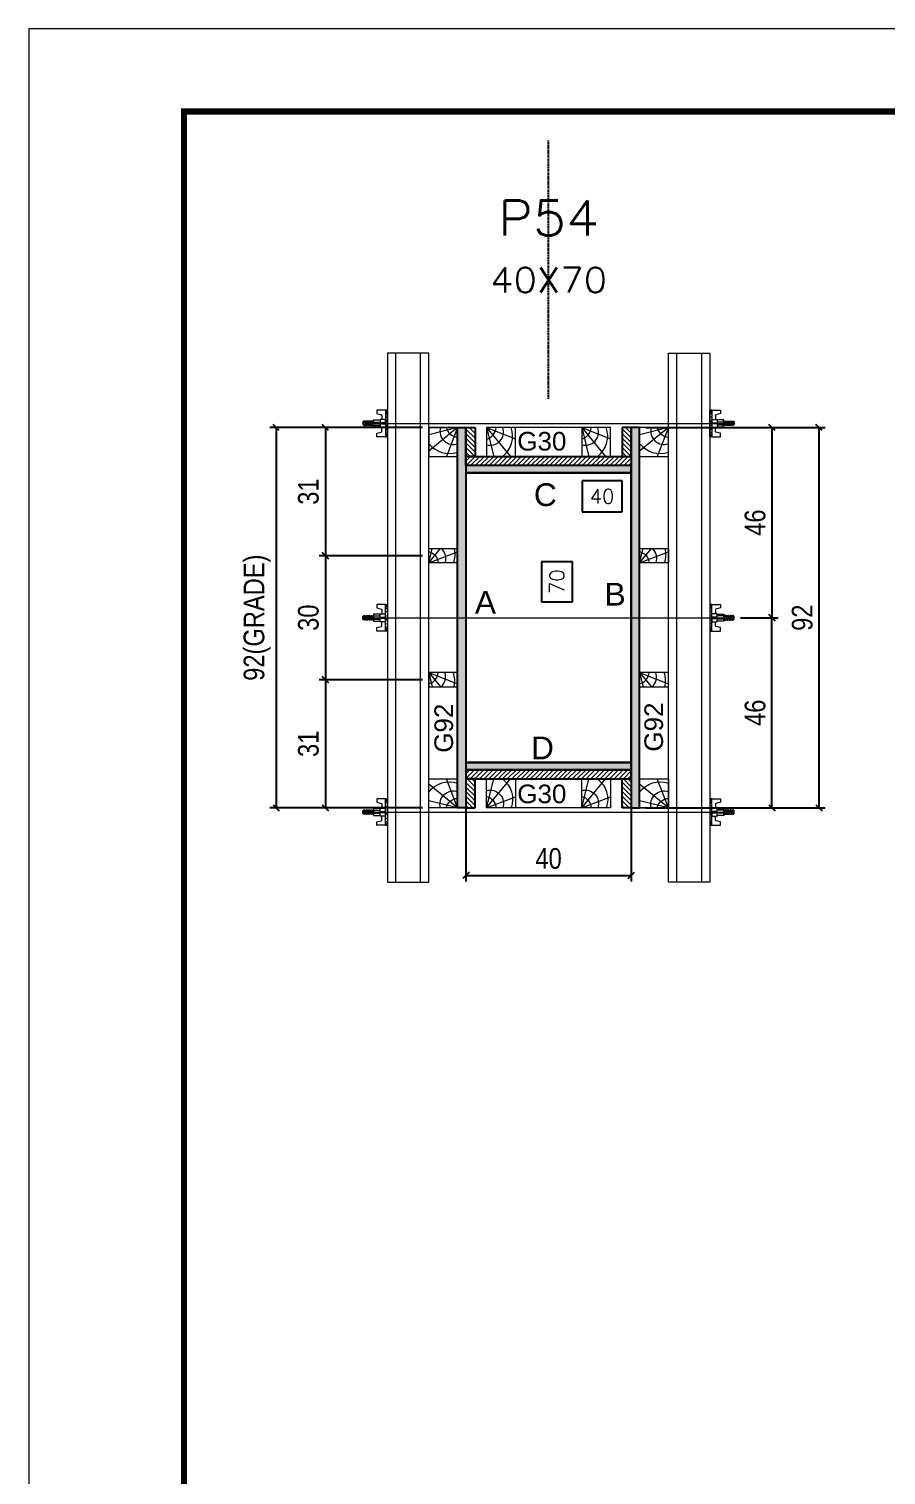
# Model space of a CAD drawing. Extents: x 2949 to 9203, y -16089 to 12527.
# Drawn here: x 6133 to 6547, y -8847 to -8148 of the extents above; entities that cross this region are included whole.
import ezdxf
from ezdxf.enums import TextEntityAlignment as Align

# ---------------------------------------------------------------- set-up
doc = ezdxf.new("R2010")
doc.units = 0
doc.linetypes.add('DASHED', pattern=[0.75, 0.5, -0.25])
doc.linetypes.add('HIDDEN', pattern=[0.375, 0.25, -0.125])
for name, color, linetype in [('CHAPA', 1, 'Continuous'), ('COTA', 241, 'Continuous'), ('MEIO_PONT', 93, 'Continuous'), ('Painéis', 200, 'Continuous'), ('SARRAFO', 251, 'Continuous'), ('Texto de Titulo', 7, 'Continuous'), ('Texto Qtd Sarr', 242, 'Continuous'), ('TEXTO_GERAL', 7, 'Continuous')]:
    doc.layers.add(name, color=color, linetype=linetype)
for name, color, linetype, lineweight in [('Folhas', 255, 'Continuous', 9), ('Hachura', 251, 'Continuous', 9), ('Madeira', 126, 'Continuous', 18), ('Perfil Metálico', 224, 'Continuous', 18), ('SARRAFO DE PRESSAO', 251, 'DASHED', 9), ('Texto Seção', 7, 'Continuous', 15)]:
    doc.layers.add(name, color=color, linetype=linetype, lineweight=lineweight)
doc.styles.add('ARIAL', font='arial.ttf')
doc.styles.add('COTA TECNICA 2X', font='techl___.ttf', dxfattribs={"height": 10})
doc.styles.add('ROMANS', font='romans.shx')
doc.styles.add('SANSSERIF', font='sas_____.pfb')
doc.dimstyles.new('SECAO PILAR', dxfattribs={"dimtxt": 10, "dimasz": 3, "dimexe": 3, "dimexo": 3, "dimgap": 3, "dimtad": 1, "dimdec": 1, "dimlfac": 0.5, "dimzin": 12, "dimdsep": 46, "dimtxsty": 'COTA TECNICA 2X', "dimblk1": 'OBLIQUE', "dimblk2": 'OBLIQUE', "dimsah": 1, "dimcen": 0.9, "dimclrd": 256, "dimclre": 256, "dimclrt": 256, "dimadec": 1, "dimazin": 3, "dimtfac": 1, "dimtdec": 1, "dimtmove": 0, "dimatfit": 3, "dimfxl": 1, "dimtolj": 1, "dimtzin": 12, "dimarcsym": 0})
doc.dimstyles.new('SECÇÃO 2', dxfattribs={"dimtxt": 7, "dimasz": 6, "dimexe": 0.18, "dimexo": 2, "dimgap": -4, "dimtad": 3, "dimdec": 1, "dimlfac": 0.5, "dimzin": 12, "dimdsep": 46, "dimtxsty": 'ROMANS', "dimblk": 'ARCHTICK', "dimcen": 0.09, "dimse1": 1, "dimse2": 1, "dimsd1": 1, "dimsd2": 1, "dimclrd": 180, "dimclre": 5, "dimclrt": 1, "dimadec": 0, "dimazin": 3, "dimtfac": 1, "dimtdec": 1, "dimtofl": 0, "dimtmove": 0, "dimatfit": 3, "dimldrblk": 'ARCHTICK', "dimfxl": 1, "dimtolj": 1, "dimtzin": 0, "dimarcsym": 0})

# ---------------------------------------------------------------- blocks, each defined once
blk = doc.blocks.new('9999999999')
at = {"layer": 'Folhas'}
blk.add_lwpolyline([(98138.98, 34190.21), (99623.98, 34190.21), (99623.98, 35240.21), (98138.98, 35240.21)], close=True, dxfattribs=at)
at = {"layer": 'Folhas', "color": 30, "const_width": 3}
blk.add_lwpolyline([(98213.98, 34230.21), (99583.98, 34230.21), (99583.98, 35200.21), (98213.98, 35200.21)], close=True, dxfattribs=at)
blk = doc.blocks.new('titulo1')
at = {"layer": 'Defpoints', "color": 252, "linetype": 'HIDDEN', "ltscale": 2}
blk.add_line((0, 0), (0, 125), dxfattribs=at)
at = {"layer": 'Defpoints', "style": 'ROMANS', "oblique": 15}
blk.add_attdef('FOLHA', text='', height=10, dxfattribs=at).set_placement((0, 15.58), align=Align.MIDDLE_CENTER)
at = {"layer": 'Texto Qtd Sarr', "color": 3, "style": 'ROMANS', "oblique": 15}
for tag, height, p in [('TITULO', 17, (0, 71.45)), ('SEÇÃO', 12, (0, 41.55))]:
    blk.add_attdef(tag, text='', height=height, dxfattribs=at).set_placement(p, align=Align.MIDDLE_CENTER)
blk = doc.blocks.new('*D2311')
at = {"layer": 'COTA', "color": 180, "lineweight": -2, "transparency": 16777216}
for p, q in [((6395.39, -8405.4), (6380.39, -8405.4)), ((6380.39, -8405.4), (6380.39, -8424.74)), ((6395.39, -8424.74), (6395.39, -8405.4)), ((6380.39, -8424.74), (6395.39, -8424.74))]:
    blk.add_line(p, q, dxfattribs=at)
at = {"layer": 'Defpoints', "color": 0, "transparency": 16777216}
for p in [(6343.88, -8362.44), (6343.88, -8502.44), (6399.39, -8502.44)]:
    blk.add_point(p, dxfattribs=at)
at = {"layer": 'COTA', "color": 1, "transparency": 16777216, "insert": (6387.89, -8415.07), "char_height": 7, "attachment_point": 5, "rotation": 90, "style": 'ROMANS'}
blk.add_mtext('\\A1;70', dxfattribs=at)
blk = doc.blocks.new('_ArchTick')
at = {"color": 0, "linetype": 'ByBlock', "const_width": 0.15}
blk.add_lwpolyline([(-0.5, -0.5), (0.5, 0.5)], dxfattribs=at)
blk = doc.blocks.new('_Oblique')
at = {"color": 0, "linetype": 'ByBlock', "lineweight": -2}
blk.add_line((-0.5, -0.5), (0.5, 0.5), dxfattribs=at)
blk = doc.blocks.new('*D2312')
at = {"layer": 'COTA', "lineweight": -2, "transparency": 16777216}
for p, q in [((6430.88, -8340.44), (6517.65, -8340.44)), ((6514.65, -8340.44), (6514.65, -8524.44)), ((6430.88, -8524.44), (6517.65, -8524.44))]:
    blk.add_line(p, q, dxfattribs=at)
at = {"layer": 'Defpoints', "color": 0, "transparency": 16777216}
for p in [(6427.88, -8340.44), (6427.88, -8524.44), (6514.65, -8524.44)]:
    blk.add_point(p, dxfattribs=at)
at = {"layer": 'COTA', "lineweight": -2, "transparency": 16777216, "xscale": 3, "yscale": 3, "zscale": 3}
for p, rotation in [((6514.65, -8340.44), 90), ((6514.65, -8524.44), 270)]:
    blk.add_blockref('_Oblique', p, dxfattribs=dict(at, rotation=rotation))
at = {"layer": 'COTA', "transparency": 16777216, "insert": (6506.57, -8432.44), "char_height": 10, "attachment_point": 5, "rotation": 90, "style": 'COTA TECNICA 2X'}
blk.add_mtext('\\A1;92', dxfattribs=at)
blk = doc.blocks.new('*D2313')
at = {"layer": 'COTA', "lineweight": -2, "transparency": 16777216}
for p, q in [((6464.88, -8340.44), (6494.89, -8340.44)), ((6491.89, -8340.44), (6491.89, -8432.44)), ((6476.68, -8432.44), (6494.89, -8432.44))]:
    blk.add_line(p, q, dxfattribs=at)
at = {"layer": 'Defpoints', "color": 0, "transparency": 16777216}
for p in [(6461.88, -8340.44), (6473.68, -8432.44), (6491.89, -8432.44)]:
    blk.add_point(p, dxfattribs=at)
at = {"layer": 'COTA', "lineweight": -2, "transparency": 16777216, "xscale": 3, "yscale": 3, "zscale": 3}
for p, rotation in [((6491.89, -8340.44), 90), ((6491.89, -8432.44), 270)]:
    blk.add_blockref('_Oblique', p, dxfattribs=dict(at, rotation=rotation))
at = {"layer": 'COTA', "transparency": 16777216, "insert": (6483.78, -8386.44), "char_height": 10, "attachment_point": 5, "rotation": 90, "style": 'COTA TECNICA 2X'}
blk.add_mtext('\\A1;46', dxfattribs=at)
blk = doc.blocks.new('*D2314')
at = {"layer": 'COTA', "lineweight": -2, "transparency": 16777216}
for p, q in [((6476.68, -8432.44), (6494.89, -8432.44)), ((6491.89, -8524.44), (6491.89, -8432.44)), ((6464.88, -8524.44), (6494.89, -8524.44))]:
    blk.add_line(p, q, dxfattribs=at)
at = {"layer": 'Defpoints', "color": 0, "transparency": 16777216}
for p in [(6473.68, -8432.44), (6491.89, -8432.44), (6461.88, -8524.44)]:
    blk.add_point(p, dxfattribs=at)
at = {"layer": 'COTA', "lineweight": -2, "transparency": 16777216, "xscale": 3, "yscale": 3, "zscale": 3}
for p, rotation in [((6491.89, -8432.44), 90), ((6491.89, -8524.44), 270)]:
    blk.add_blockref('_Oblique', p, dxfattribs=dict(at, rotation=rotation))
at = {"layer": 'COTA', "transparency": 16777216, "insert": (6483.78, -8478.44), "char_height": 10, "attachment_point": 5, "rotation": 90, "style": 'COTA TECNICA 2X'}
blk.add_mtext('\\A1;46', dxfattribs=at)
blk = doc.blocks.new('*D2315')
at = {"layer": 'COTA', "color": 180, "lineweight": -2, "transparency": 16777216}
for p, q in [((6419.38, -8366.23), (6400.05, -8366.23)), ((6400.05, -8366.23), (6400.05, -8381.23)), ((6419.38, -8381.23), (6419.38, -8366.23)), ((6400.05, -8381.23), (6419.38, -8381.23))]:
    blk.add_line(p, q, dxfattribs=at)
at = {"layer": 'Defpoints', "color": 0, "transparency": 16777216}
for p in [(6343.88, -8362.44), (6423.88, -8362.44), (6423.88, -8385.23)]:
    blk.add_point(p, dxfattribs=at)
at = {"layer": 'COTA', "color": 1, "transparency": 16777216, "insert": (6409.71, -8373.73), "char_height": 7, "attachment_point": 5, "style": 'ROMANS'}
blk.add_mtext('\\A1;40', dxfattribs=at)
blk = doc.blocks.new('PONTALETE')
at = {"layer": 'Madeira'}
for q in [(2.71, 7), (7, 5.76), (7, 1.74)]:
    blk.add_line((0, 0), q, dxfattribs=at)
blk.add_lwpolyline([(0, 0), (7, 0), (7, 7), (0, 7)], close=True, dxfattribs=at)
for centre, radius, start, end in [((2.04, 0.06), 6.23, 37.2818, 109.0913), ((1.09, 0.9), 3.19, 343.603, 109.9847), ((-0.21, -0.78), 3.09, 14.6322, 86.0383)]:
    blk.add_arc(centre, radius, start, end, dxfattribs=at)
blk = doc.blocks.new('*D2316')
at = {"layer": 'COTA', "lineweight": -2, "transparency": 16777216}
for p, q in [((6322.88, -8340.44), (6249.1, -8340.44)), ((6252.1, -8340.44), (6252.1, -8524.44)), ((6322.88, -8524.44), (6249.1, -8524.44))]:
    blk.add_line(p, q, dxfattribs=at)
at = {"layer": 'Defpoints', "color": 0, "transparency": 16777216}
for p in [(6325.88, -8340.44), (6252.1, -8524.44), (6325.88, -8524.44)]:
    blk.add_point(p, dxfattribs=at)
at = {"layer": 'COTA', "lineweight": -2, "transparency": 16777216, "xscale": 3, "yscale": 3, "zscale": 3}
for p, rotation in [((6252.1, -8340.44), 90), ((6252.1, -8524.44), 270)]:
    blk.add_blockref('_Oblique', p, dxfattribs=dict(at, rotation=rotation))
at = {"layer": 'COTA', "transparency": 16777216, "insert": (6242.88, -8432.44), "char_height": 10, "attachment_point": 5, "rotation": 90, "style": 'COTA TECNICA 2X'}
blk.add_mtext('\\A1;92(GRADE)', dxfattribs=at)
blk = doc.blocks.new('MEIO PONTALETE')
at = {"layer": 'Madeira'}
for q in [(2.71, 7), (3.5, 2.88), (3.5, 0.87)]:
    blk.add_line((0, 0), q, dxfattribs=at)
blk.add_lwpolyline([(0, 0), (3.5, 0), (3.5, 7), (0, 7)], close=True, dxfattribs=at)
for centre, radius, start, end in [((2.04, 0.06), 6.23, 76.4499, 109.0913), ((1.09, 0.9), 3.19, 40.9063, 109.9847), ((-0.21, -0.78), 3.09, 14.6322, 86.0383)]:
    blk.add_arc(centre, radius, start, end, dxfattribs=at)
blk = doc.blocks.new('*D2317')
at = {"layer": 'COTA', "lineweight": -2, "transparency": 16777216}
for p, q in [((6322.88, -8462.44), (6272.94, -8462.44)), ((6275.94, -8462.44), (6275.94, -8524.44)), ((6322.88, -8524.44), (6272.94, -8524.44))]:
    blk.add_line(p, q, dxfattribs=at)
at = {"layer": 'Defpoints', "color": 0, "transparency": 16777216}
for p in [(6325.88, -8462.44), (6275.94, -8524.44), (6325.88, -8524.44)]:
    blk.add_point(p, dxfattribs=at)
at = {"layer": 'COTA', "lineweight": -2, "transparency": 16777216, "xscale": 3, "yscale": 3, "zscale": 3}
for p, rotation in [((6275.94, -8462.44), 90), ((6275.94, -8524.44), 270)]:
    blk.add_blockref('_Oblique', p, dxfattribs=dict(at, rotation=rotation))
at = {"layer": 'COTA', "transparency": 16777216, "insert": (6267.73, -8493.44), "char_height": 10, "attachment_point": 5, "rotation": 90, "style": 'COTA TECNICA 2X'}
blk.add_mtext('\\A1;31', dxfattribs=at)
blk = doc.blocks.new('C')
at = {"layer": 'Hachura', "color": 0}
for p, q in [((0, 3.22), (0, -3.22)), ((0.45, 3.22), (0, 3.22)), ((0.46, 3.16), (0, 3.16)), ((0.46, 3.05), (0, 3.05)), ((0.46, 2.88), (0, 2.88)), ((0, 2.75), (0, -1.16)), ((0.46, 2.65), (0, 2.65)), ((0.46, 2.23), (0, 2.23)), ((0.46, 1.51), (0, 1.51)), ((0.39, 0.49), (0.17, 0.49)), ((0.45, -3.23), (0.45, 3.22)), ((0.45, 3.22), (2.58, 3.22)), ((1.74, 0.97), (0.45, 0.97)), ((1.45, 0.1), (0.45, 0.1)), ((1.35, 1.94), (1.35, 0.96)), ((2.58, 2.39), (1.47, 2.09)), ((1.74, -0.97), (1.74, 0.97)), ((1.74, 0.97), (1.74, 0.84)), ((1.74, 0.97), (1.74, 0.84)), ((1.74, 0.84), (3.35, 0.84)), ((3.35, 0.45), (1.74, 0.45)), ((2.58, 3.22), (2.58, 2.39)), ((3.32, 0.84), (3.32, -0.84)), ((3.35, 0.84), (3.35, -0.84)), ((3.68, 0.45), (3.35, 0.45)), ((3.84, -0.52), (3.35, 0.45)), ((3.35, 0.06), (3.67, -0.57)), ((3.68, 0.45), (4.16, -0.52)), ((3.72, 0.5), (4.25, -0.57)), ((4.37, -0.55), (3.83, 0.53)), ((4.15, 0.45), (3.93, 0.45)), ((4.42, -0.52), (3.93, 0.45)), ((4.15, 0.45), (4.26, 0.45)), ((4.26, 0.45), (4.74, -0.52)), ((4.3, 0.5), (4.83, -0.57)), ((4.95, -0.55), (4.41, 0.53)), ((4.51, 0.45), (4.84, 0.45)), ((5, -0.52), (4.51, 0.45)), ((4.84, 0.45), (5.32, -0.52)), ((4.88, 0.5), (5.41, -0.57)), ((5.53, -0.55), (4.99, 0.53)), ((5.58, -0.52), (5.09, 0.45)), ((5.42, 0.45), (5.09, 0.45)), ((5.58, -0.52), (5.09, 0.45)), ((5.42, 0.45), (5.74, -0.19)), ((5.46, 0.5), (5.74, -0.07)), ((5.74, 0.19), (5.57, 0.53)), ((5.74, 0.32), (5.68, 0.45)), ((5.68, 0.45), (5.74, 0.45)), ((5.74, 0.45), (5.9, 0.29)), ((5.74, 0.45), (5.74, -0.52)), ((5.9, -0.36), (5.9, 0.29)), ((0.45, 0), (0, 0)), ((0.46, -1.52), (0, -1.52)), ((0.46, -2.23), (0, -2.23)), ((0.46, -2.65), (0, -2.65)), ((0.46, -2.88), (0, -2.88)), ((0.46, -3.05), (0, -3.05)), ((0.46, -3.16), (0, -3.16)), ((0, -3.22), (2.57, -3.22)), ((0.08, -0.48), (0.29, -0.48)), ((0.29, -0.48), (0.4, -0.48)), ((0.45, 0), (0.45, -0.97)), ((0.45, -0.16), (1.45, -0.16)), ((0.45, -0.65), (0.45, -0.32)), ((0.45, -3.23), (0.45, -0.65)), ((0.45, -0.97), (1.74, -0.97)), ((1.35, -1.94), (1.35, -0.97)), ((2.58, -2.39), (1.47, -2.1)), ((3.35, -0.32), (1.74, -0.32)), ((3.35, -0.84), (1.74, -0.84)), ((2.58, -3.23), (2.58, -2.39)), ((3.35, -0.07), (3.58, -0.52)), ((3.35, -0.52), (3.58, -0.52)), ((3.84, -0.52), (4.16, -0.52)), ((4.42, -0.52), (4.74, -0.52)), ((4.63, -0.52), (4.74, -0.52)), ((5, -0.52), (5.32, -0.52)), ((5.58, -0.52), (5.74, -0.52)), ((5.74, -0.52), (5.9, -0.36)), ((5.74, -0.52), (5.74, -0.52))]:
    blk.add_line(p, q, dxfattribs=at)
for centre, radius, start, end in [((1.52, 1.94), 0.161, 104.7436, 180), ((1.44, -0.03), 0.129, 272.695, 87.305), ((3.81, 0.39), 0.143, 25.5688, 154.4312), ((4.39, 0.39), 0.143, 25.5688, 154.4312), ((4.97, 0.39), 0.143, 25.5688, 154.4312), ((5.55, 0.39), 0.143, 25.5688, 154.4312), ((0.17, -0.37), 0.174, 221.744, 317.8592), ((1.52, -1.94), 0.161, 180, 255.2564), ((3.71, -0.4), 0.174, 222.1408, 318.256), ((4.29, -0.4), 0.174, 222.1408, 318.256), ((4.87, -0.4), 0.174, 222.1408, 318.256), ((5.45, -0.4), 0.174, 222.1408, 318.256), ((5.61, -0.4), 0.174, 317.8592, 318.256)]:
    blk.add_arc(centre, radius, start, end, dxfattribs=at)
blk = doc.blocks.new('*D2318')
at = {"layer": 'COTA', "lineweight": -2, "transparency": 16777216}
for p, q in [((6322.88, -8340.44), (6272.94, -8340.44)), ((6275.94, -8340.44), (6275.94, -8402.44)), ((6322.88, -8402.44), (6272.94, -8402.44))]:
    blk.add_line(p, q, dxfattribs=at)
at = {"layer": 'Defpoints', "color": 0, "transparency": 16777216}
for p in [(6325.88, -8340.44), (6275.94, -8402.44), (6325.88, -8402.44)]:
    blk.add_point(p, dxfattribs=at)
at = {"layer": 'COTA', "lineweight": -2, "transparency": 16777216, "xscale": 3, "yscale": 3, "zscale": 3}
for p, rotation in [((6275.94, -8340.44), 90), ((6275.94, -8402.44), 270)]:
    blk.add_blockref('_Oblique', p, dxfattribs=dict(at, rotation=rotation))
at = {"layer": 'COTA', "transparency": 16777216, "insert": (6267.73, -8371.44), "char_height": 10, "attachment_point": 5, "rotation": 90, "style": 'COTA TECNICA 2X'}
blk.add_mtext('\\A1;31', dxfattribs=at)
blk = doc.blocks.new('*D2319')
at = {"layer": 'COTA', "lineweight": -2, "transparency": 16777216}
for p, q in [((6322.88, -8402.44), (6272.94, -8402.44)), ((6275.94, -8402.44), (6275.94, -8462.44)), ((6322.88, -8462.44), (6272.94, -8462.44))]:
    blk.add_line(p, q, dxfattribs=at)
at = {"layer": 'Defpoints', "color": 0, "transparency": 16777216}
for p in [(6325.88, -8402.44), (6275.94, -8462.44), (6325.88, -8462.44)]:
    blk.add_point(p, dxfattribs=at)
at = {"layer": 'COTA', "lineweight": -2, "transparency": 16777216, "xscale": 3, "yscale": 3, "zscale": 3}
for p, rotation in [((6275.94, -8402.44), 90), ((6275.94, -8462.44), 270)]:
    blk.add_blockref('_Oblique', p, dxfattribs=dict(at, rotation=rotation))
at = {"layer": 'COTA', "transparency": 16777216, "insert": (6267.73, -8432.44), "char_height": 10, "attachment_point": 5, "rotation": 90, "style": 'COTA TECNICA 2X'}
blk.add_mtext('\\A1;30', dxfattribs=at)
blk = doc.blocks.new('*D2335')
at = {"layer": 'COTA', "lineweight": -2, "transparency": 16777216}
for p, q in [((6343.88, -8509.04), (6343.88, -8560.08)), ((6423.88, -8509.04), (6423.88, -8560.08)), ((6343.88, -8557.08), (6423.88, -8557.08))]:
    blk.add_line(p, q, dxfattribs=at)
at = {"layer": 'Defpoints', "color": 0, "transparency": 16777216}
for p in [(6343.88, -8506.04), (6423.88, -8506.04), (6423.88, -8557.08)]:
    blk.add_point(p, dxfattribs=at)
at = {"layer": 'COTA', "lineweight": -2, "transparency": 16777216, "xscale": 3, "yscale": 3, "zscale": 3, "rotation": 180}
blk.add_blockref('_Oblique', (6343.88, -8557.08), dxfattribs=at)
at = {"layer": 'COTA', "lineweight": -2, "transparency": 16777216, "xscale": 3, "yscale": 3, "zscale": 3}
blk.add_blockref('_Oblique', (6423.88, -8557.08), dxfattribs=at)
at = {"layer": 'COTA', "transparency": 16777216, "insert": (6383.88, -8548.97), "char_height": 10, "attachment_point": 5, "style": 'COTA TECNICA 2X'}
blk.add_mtext('\\A1;40', dxfattribs=at)

msp = doc.modelspace()

# ---------------------------------------------------------------- hatches: boundary and pattern name
at = {"layer": 'Hachura'}
h = msp.add_hatch(color=256, dxfattribs=at)
h.dxf.hatch_style = 1
h.paths.add_polyline_path([(6343.88, -8524.44), (6339.88, -8524.44), (6339.88, -8340.44), (6343.88, -8340.44)])
h = msp.add_hatch(color=256, dxfattribs=at)
h.dxf.hatch_style = 1
h.paths.add_polyline_path([(6343.88, -8524.44), (6339.88, -8524.44), (6339.88, -8340.44), (6343.88, -8340.44)])
h = msp.add_hatch(dxfattribs=at)
h.set_pattern_fill('ANSI31', color=256, scale=0.5, angle=90, style=0)
h.set_pattern_definition([(135, (-16547.5287, 783.5127), (-1.12253202, -1.12253202), [])])
h.paths.add_polyline_path([(6343.88, -8354.44), (6348.28, -8354.44), (6348.28, -8340.44), (6343.88, -8340.44)])
h = msp.add_hatch(dxfattribs=at)
h.set_pattern_fill('ANSI31', color=256, scale=0.5, angle=90, style=0)
h.set_pattern_definition([(135, (-16505.5287, 783.5127), (-1.12253202, -1.12253202), [])])
h.paths.add_polyline_path([(6423.88, -8354.44), (6419.48, -8354.44), (6419.48, -8340.44), (6423.88, -8340.44)])
h = msp.add_hatch(color=256, dxfattribs=at)
h.dxf.hatch_style = 1
h.paths.add_polyline_path([(6423.88, -8524.44), (6427.88, -8524.44), (6427.88, -8340.44), (6423.88, -8340.44)])
h = msp.add_hatch(color=256, dxfattribs=at)
h.dxf.hatch_style = 1
h.paths.add_polyline_path([(6423.88, -8524.44), (6427.88, -8524.44), (6427.88, -8340.44), (6423.88, -8340.44)])
h = msp.add_hatch(dxfattribs=at)
h.set_pattern_fill('ANSI31', color=256, scale=0.5, style=0)
h.set_pattern_definition([(45, (15517.8313, 14570.569), (-1.12253202, 1.12253202), [])])
h.paths.add_polyline_path([(6423.88, -8358.84), (6423.88, -8354.44), (6343.88, -8354.44), (6343.88, -8358.84)])
h = msp.add_hatch(color=256, dxfattribs=at)
h.dxf.hatch_style = 1
h.paths.add_polyline_path([(6343.88, -8358.84), (6343.88, -8362.44), (6423.88, -8362.44), (6423.88, -8358.84)])
h = msp.add_hatch(color=256, dxfattribs=at)
h.dxf.hatch_style = 1
h.paths.add_polyline_path([(6343.88, -8358.84), (6343.88, -8362.44), (6423.88, -8362.44), (6423.88, -8358.84)])
h = msp.add_hatch(color=256, dxfattribs=at)
h.dxf.hatch_style = 1
h.paths.add_polyline_path([(6343.88, -8502.44), (6343.88, -8506.04), (6423.88, -8506.04), (6423.88, -8502.44)])
h = msp.add_hatch(color=256, dxfattribs=at)
h.dxf.hatch_style = 1
h.paths.add_polyline_path([(6343.88, -8502.44), (6343.88, -8506.04), (6423.88, -8506.04), (6423.88, -8502.44)])
h = msp.add_hatch(dxfattribs=at)
h.set_pattern_fill('ANSI31', color=256, scale=0.5, style=0)
h.set_pattern_definition([(45, (15517.8313, 14596.569), (-1.12253202, 1.12253202), [])])
h.paths.add_polyline_path([(6423.88, -8506.04), (6423.88, -8510.44), (6343.88, -8510.44), (6343.88, -8506.04)])
h = msp.add_hatch(dxfattribs=at)
h.set_pattern_fill('ANSI31', color=256, scale=0.5, angle=90, style=0)
h.set_pattern_definition([(135, (-16547.5287, 978.5127), (-1.12253202, -1.12253202), [])])
h.paths.add_polyline_path([(6343.88, -8510.44), (6348.28, -8510.44), (6348.28, -8524.44), (6343.88, -8524.44)])
h = msp.add_hatch(dxfattribs=at)
h.set_pattern_fill('ANSI31', color=256, scale=0.5, angle=90, style=0)
h.set_pattern_definition([(135, (-16505.5287, 978.5127), (-1.12253202, -1.12253202), [])])
h.paths.add_polyline_path([(6423.88, -8510.44), (6419.48, -8510.44), (6419.48, -8524.44), (6423.88, -8524.44)])

# ---------------------------------------------------------------- linework, layer by layer
at = {"layer": 'CHAPA'}
for points in [[(6343.88, -8524.44), (6339.88, -8524.44), (6339.88, -8340.44), (6343.88, -8340.44)], [(6343.88, -8524.44), (6339.88, -8524.44), (6339.88, -8340.44), (6343.88, -8340.44)], [(6423.88, -8524.44), (6427.88, -8524.44), (6427.88, -8340.44), (6423.88, -8340.44)], [(6423.88, -8524.44), (6427.88, -8524.44), (6427.88, -8340.44), (6423.88, -8340.44)], [(6343.88, -8358.84), (6343.88, -8362.44), (6423.88, -8362.44), (6423.88, -8358.84)], [(6343.88, -8358.84), (6343.88, -8362.44), (6423.88, -8362.44), (6423.88, -8358.84)], [(6343.88, -8502.44), (6343.88, -8506.04), (6423.88, -8506.04), (6423.88, -8502.44)], [(6343.88, -8502.44), (6343.88, -8506.04), (6423.88, -8506.04), (6423.88, -8502.44)]]:
    msp.add_lwpolyline(points, close=True, dxfattribs=at)
at = {"layer": 'Hachura'}
for p, q in [((6295.08, -8338.44), (6468.88, -8338.43)), ((6295.08, -8432.44), (6468.88, -8432.45)), ((6295.08, -8526.44), (6468.88, -8526.45))]:
    msp.add_line(p, q, dxfattribs=at)
at = {"layer": 'Madeira'}
for points in [[(6339.88, -8524.44), (6325.88, -8524.44), (6325.88, -8340.44), (6339.88, -8340.44)], [(6353.88, -8340.44), (6353.88, -8354.44), (6413.88, -8354.44), (6413.88, -8340.44)], [(6427.88, -8524.44), (6441.88, -8524.44), (6441.88, -8340.44), (6427.88, -8340.44)], [(6353.88, -8524.44), (6353.88, -8510.44), (6413.88, -8510.44), (6413.88, -8524.44)]]:
    msp.add_lwpolyline(points, close=True, dxfattribs=at)
at = {"layer": 'Painéis'}
msp.add_lwpolyline([(6423.88, -8362.44), (6343.88, -8362.44), (6343.88, -8502.44), (6423.88, -8502.44)], close=True, dxfattribs=at)
at = {"layer": 'Perfil Metálico'}
for points in [[(6305.88, -8560.44), (6325.88, -8560.44), (6325.88, -8304.44), (6305.88, -8304.44)], [(6321.88, -8304.44), (6309.88, -8304.44), (6309.88, -8560.44), (6321.88, -8560.44)], [(6461.88, -8560.44), (6441.88, -8560.44), (6441.88, -8304.44), (6461.88, -8304.44)], [(6445.88, -8304.44), (6457.88, -8304.44), (6457.88, -8560.44), (6445.88, -8560.44)]]:
    msp.add_lwpolyline(points, close=True, dxfattribs=at)
at = {"layer": 'SARRAFO'}
for points in [[(6348.28, -8340.44), (6348.28, -8354.44), (6343.88, -8354.44), (6343.88, -8340.44)], [(6419.48, -8340.44), (6419.48, -8354.44), (6423.88, -8354.44), (6423.88, -8340.44)], [(6343.88, -8354.44), (6423.88, -8354.44), (6423.88, -8358.84), (6343.88, -8358.84)], [(6343.88, -8510.44), (6423.88, -8510.44), (6423.88, -8506.04), (6343.88, -8506.04)], [(6348.28, -8524.44), (6348.28, -8510.44), (6343.88, -8510.44), (6343.88, -8524.44)], [(6419.48, -8524.44), (6419.48, -8510.44), (6423.88, -8510.44), (6423.88, -8524.44)]]:
    msp.add_lwpolyline(points, close=True, dxfattribs=at)

# ---------------------------------------------------------------- block references
at = {"layer": 'Hachura', "linetype": 'Continuous', "yscale": 2, "zscale": 2, "rotation": 180}
for p, xscale in [((6305.88, -8338.44), 2), ((6461.88, -8338.44), -2)]:
    msp.add_blockref('C', p, dxfattribs=dict(at, xscale=xscale))
at = {"layer": 'Hachura', "linetype": 'Continuous', "yscale": 2, "zscale": 2}
for p, xscale in [((6305.88, -8432.44), -2), ((6461.88, -8432.44), 2), ((6305.88, -8526.44), -2), ((6461.88, -8526.44), 2)]:
    msp.add_blockref('C', p, dxfattribs=dict(at, xscale=xscale))
at = {"layer": 'MEIO_PONT'}
for name, p, xscale, yscale, zscale, rotation in [('PONTALETE', (6339.88, -8340.44), 2, 2, 2, 180), ('PONTALETE', (6353.88, -8340.44), 2, 2, 2, 270), ('PONTALETE', (6399.88, -8340.44), 2, 2, 2, 270), ('PONTALETE', (6441.88, -8340.44), 2, 2, 2, 180), ('MEIO PONTALETE', (6325.88, -8405.94), -1.999999997962732, 1.999999997962732, 1.999999997962732, 270), ('MEIO PONTALETE', (6427.88, -8405.94), -1.999999997962732, 1.999999997962732, 1.999999997962732, 270), ('MEIO PONTALETE', (6325.88, -8458.94), 1.999999997962732, 1.999999997962732, 1.999999997962732, 270), ('MEIO PONTALETE', (6427.88, -8458.94), 1.999999997962732, 1.999999997962732, 1.999999997962732, 270), ('PONTALETE', (6353.88, -8524.44), -2, 2, 2, 270), ('PONTALETE', (6399.88, -8524.44), -2, 2, 2, 270)]:
    msp.add_blockref(name, p, dxfattribs=dict(at, xscale=xscale, yscale=yscale, zscale=zscale, rotation=rotation))
at = {"layer": 'MEIO_PONT', "xscale": -2, "yscale": 2, "zscale": 2}
for p in [(6339.88, -8524.44), (6441.88, -8524.44)]:
    msp.add_blockref('PONTALETE', p, dxfattribs=at)
at = {"layer": 'SARRAFO DE PRESSAO', "color": 6, "linetype": 'ByBlock'}
msp.add_blockref('9999999999', (-92006.44, -43387.82), dxfattribs=at)
at = {"layer": 'Texto Seção'}
ref = msp.add_blockref('titulo1', (6383.88, -8326.57), dxfattribs=at)
ref.add_attrib('TITULO', 'P54', dxfattribs={"layer": 'Texto de Titulo', "color": 7, "height": 17, "style": 'ROMANS', "width": 1.1}).set_placement((6383.88, -8239.07), align=Align.MIDDLE_CENTER)
ref.add_attrib('SEÇÃO', '40X70', dxfattribs={"layer": 'Texto de Titulo', "color": 7, "height": 12, "style": 'ROMANS', "width": 1.1}).set_placement((6383.88, -8269.07), align=Align.MIDDLE_CENTER)

# ---------------------------------------------------------------- texts
at = {"layer": 'TEXTO_GERAL', "style": 'ARIAL'}
for s, p in [('C', (6382.29, -8372.94)), ('B', (6416.05, -8421.08)), ('A', (6353.34, -8424.99)), ('D', (6380.89, -8495.44))]:
    msp.add_text(s, height=11, dxfattribs=at).set_placement(p, align=Align.MIDDLE_CENTER)
at = {"layer": 'TEXTO_GERAL', "color": 0, "linetype": 'Continuous', "style": 'SANSSERIF'}
for p in [(6333.15, -8497.77), (6434.71, -8497.23)]:
    msp.add_text('G92', height=9, rotation=90, dxfattribs=at).set_placement(p, align=Align.MIDDLE_LEFT)
at = {"layer": 'TEXTO_GERAL', "color": 0, "linetype": 'Continuous', "char_height": 9, "width": 285.3299, "style": 'SANSSERIF'}
for insert, attachment_point in [((6368.73, -8342.58), 1), ((6368.73, -8522.3), 7)]:
    msp.add_mtext('G30', dxfattribs=dict(at, insert=insert, attachment_point=attachment_point))

# ---------------------------------------------------------------- dimensions: what is measured, and where the dimension line sits
at = {"layer": 'COTA'}
dim = msp.add_linear_dim(base=(6252.1, -8524.44), p1=(6325.88, -8340.44), p2=(6325.88, -8524.44), angle=270, text='<>(GRADE)', dimstyle='SECAO PILAR', dxfattribs=at)
dim.commit()
dim.dimension.update_dxf_attribs({"geometry": '*D2316', "text_midpoint": (6242.88, -8432.44)})
for base, p1, p2, angle, picture, middle in [((6275.94, -8402.44), (6325.88, -8340.44), (6325.88, -8402.44), 270, '*D2318', (6267.73, -8371.44)), ((6514.65, -8524.44), (6427.88, -8340.44), (6427.88, -8524.44), 270, '*D2312', (6506.57, -8432.44)), ((6491.89, -8432.44), (6461.88, -8340.44), (6473.68, -8432.44), 270, '*D2313', (6483.78, -8386.44)), ((6275.94, -8462.44), (6325.88, -8402.44), (6325.88, -8462.44), 270, '*D2319', (6267.73, -8432.44)), ((6491.89, -8432.44), (6461.88, -8524.44), (6473.68, -8432.44), 90, '*D2314', (6483.78, -8478.44)), ((6275.94, -8524.44), (6325.88, -8462.44), (6325.88, -8524.44), 270, '*D2317', (6267.73, -8493.44))]:
    dim = msp.add_linear_dim(base=base, p1=p1, p2=p2, angle=angle, dimstyle='SECAO PILAR', dxfattribs=at)
    dim.commit()
    dim.dimension.update_dxf_attribs({"geometry": picture, "text_midpoint": middle})
dim = msp.add_linear_dim(base=(6399.39, -8502.44), p1=(6343.88, -8362.44), p2=(6343.88, -8502.44), angle=270, dimstyle='SECÇÃO 2', dxfattribs=at)
dim.commit()
dim.dimension.update_dxf_attribs({"geometry": '*D2311', "text_midpoint": (6399.39, -8415.07), "dimtype": 160})
dim = msp.add_linear_dim(base=(6423.88, -8385.23), p1=(6343.88, -8362.44), p2=(6423.88, -8362.44), dimstyle='SECÇÃO 2', dxfattribs=at)
dim.commit()
dim.dimension.update_dxf_attribs({"geometry": '*D2315', "text_midpoint": (6409.71, -8385.23), "dimtype": 160})
dim = msp.add_linear_dim(base=(6423.88, -8557.08), p1=(6343.88, -8506.04), p2=(6423.88, -8506.04), dimstyle='SECAO PILAR', dxfattribs=at)
dim.commit()
dim.dimension.update_dxf_attribs({"geometry": '*D2335', "text_midpoint": (6383.88, -8548.97)})

doc.saveas('drawing.dxf')
